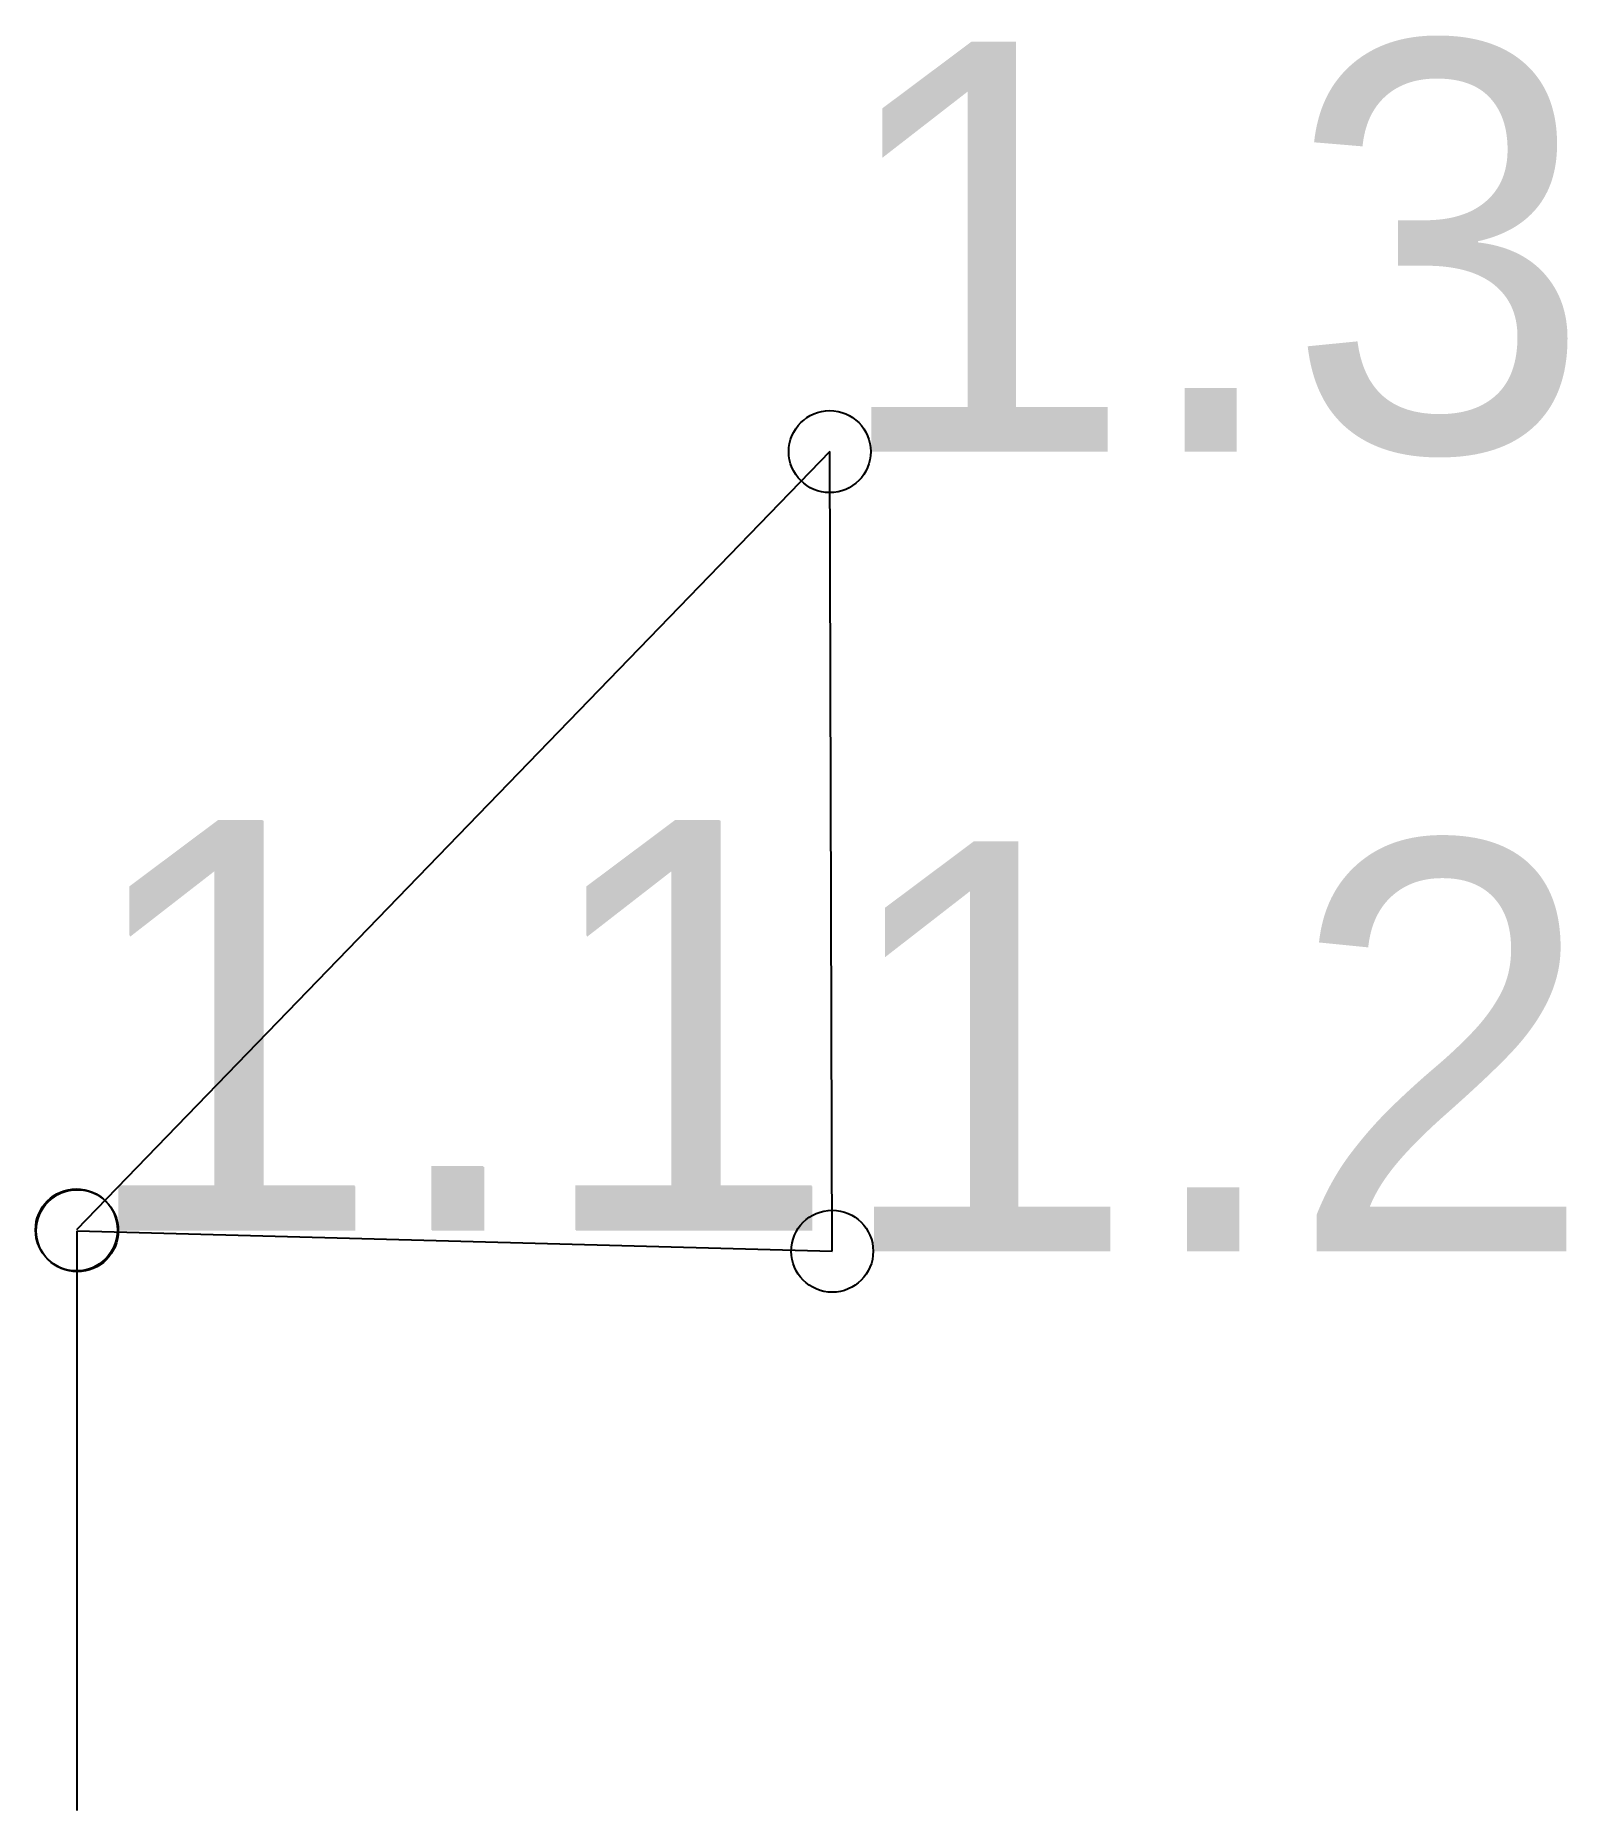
# Model space of a CAD drawing. Header units: millimetres. Extents: x -0.1 to 3.64, y 0 to 4.33.
import ezdxf

# ---------------------------------------------------------------- set-up
doc = ezdxf.new("R2010")
doc.units = ezdxf.units.MM

msp = doc.modelspace()

# ---------------------------------------------------------------- linework, layer by layer
at = {"layer": 'Shots', "color": 1}
for p, q in [((1.836, 3.314), (-0.002, 1.416)), ((1.842, 1.364), (1.836, 3.314)), ((0, 1.414), (1.842, 1.364))]:
    msp.add_line(p, q, dxfattribs=at)
at = {"layer": 'Shots', "color": 30}
msp.add_line((0, 0), (0, 1.414), dxfattribs=at)
at = {"layer": 'Shots', "color": 1}
for centre in [(1.836, 3.314), (-0.002, 1.416), (1.842, 1.364)]:
    msp.add_circle(centre, 0.1, dxfattribs=at)
at = {"layer": 'Shots', "color": 30}
msp.add_circle((0, 1.414), 0.1, dxfattribs=at)

# ---------------------------------------------------------------- texts
at = {"layer": 'Label'}
for s, p in [('1.3', (1.836, 3.314)), ('1.1', (-0.002, 1.416)), ('1.1', (0, 1.414)), ('1.2', (1.842, 1.364))]:
    msp.add_text(s, height=1, dxfattribs=at).set_placement(p)

doc.saveas('drawing.dxf')
